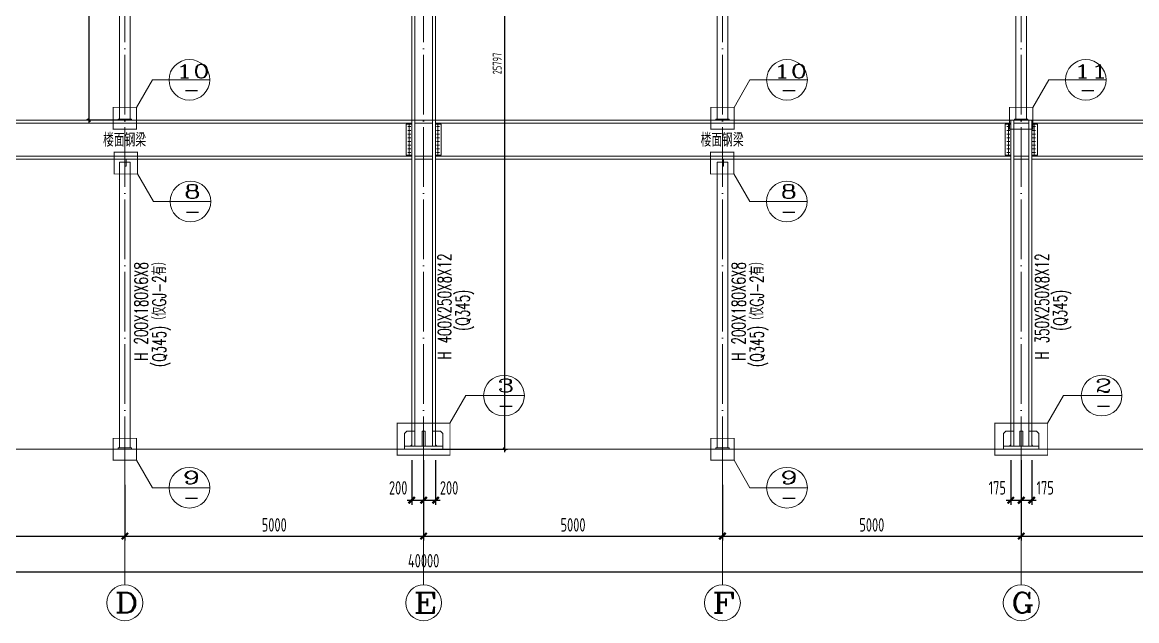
# Model space of a CAD drawing. Header units: millimetres. Extents: x 19781 to 898973, y -947928 to -267362.
# Drawn here: x 467785 to 505082, y -478223 to -458204 of the extents above; entities that cross this region are included whole.
import ezdxf

# ---------------------------------------------------------------- set-up
doc = ezdxf.new("R2010")
doc.units = ezdxf.units.MM
doc.header["$LTSCALE"] = 100
doc.header["$PDSIZE"] = -5
doc.linetypes.add('DOTE', pattern=[2.42, 2, -0.2, 0.02, -0.2])
doc.layers.get('0').update_dxf_attribs({"lineweight": 18})
doc.layers.get('Defpoints').update_dxf_attribs({"lineweight": 18})
for name, color, linetype, lineweight in [('10', 7, 'Continuous', 18), ('11', 3, 'Continuous', 18), ('14', 2, 'Continuous', 18), ('2002', 2, 'Continuous', 18), ('AXIS', 3, 'Continuous', 18), ('AXIS_TEXT', 7, 'Continuous', 18), ('DIM', 3, 'Continuous', 18), ('DIM_IDEN', 3, 'Continuous', 18), ('DOTE', 1, 'DOTE', 18), ('JC', 7, 'Continuous', 18), ('PUB_TEXT', 7, 'Continuous', 18), ('TEXT', 7, 'Continuous', 18)]:
    doc.layers.add(name, color=color, linetype=linetype, lineweight=lineweight)
doc.styles.add('_TCH_AXIS', font='complex.shx', dxfattribs={"bigfont": 'gbcbig.shx'})
doc.styles.add('_TCH_LABEL', font='complex.shx', dxfattribs={"bigfont": 'gbcbig.shx'})
doc.styles.add('COMPLEX', font='complex.shx', dxfattribs={"bigfont": 'gbcbig.shx'})
doc.styles.add('HZ1', font='txt.shx', dxfattribs={"bigfont": 'hztxt.shx'})
doc.styles.add('TSSD_REIN', font='tssdeng.shx', dxfattribs={"width": 0.7, "bigfont": 'hztxt.shx'})
doc.dimstyles.new('TSSD_100_100', dxfattribs={"dimtxt": 300, "dimasz": 100, "dimexe": 100, "dimexo": 250, "dimgap": 100, "dimtad": 1, "dimdec": 0, "dimzin": 0, "dimdsep": 46, "dimtxsty": 'TSSD_REIN', "dimblk": 'ARCHTICK', "dimcen": 0, "dimdle": 100, "dimclrt": 7, "dimadec": 0, "dimazin": 0, "dimtfac": 1, "dimtdec": 0, "dimtix": 1, "dimtmove": 2, "dimatfit": 3, "dimfxl": 1, "dimtolj": 1, "dimtzin": 0, "dimarcsym": 0})

# ---------------------------------------------------------------- blocks, each defined once
blk = doc.blocks.new('_AXISO')
blk.add_circle((0, 0), 0.5)
at = {"layer": 'AXIS_TEXT', "style": 'COMPLEX', "width": 1.04167}
blk.add_attdef('A', (-0.25, -0.28), '', height=0.56, dxfattribs=at)
blk = doc.blocks.new('_ArchTick_0')
at = {"color": 0, "linetype": 'ByBlock'}
blk.add_lwpolyline([(-0.71, -0.71, 0.5, 0.5, 0), (0.71, 0.71, 0.5, 0.5, 0)], format="xyseb", dxfattribs=at)
blk = doc.blocks.new('*X44')
at = {"layer": 'DIM', "color": 0, "lineweight": -2, "ltscale": 100, "transparency": 16777216}
for p, q in [((441217, -474873), (441217, -476742)), ((521217, -474873), (521217, -476742)), ((441067, -476592), (521367, -476592))]:
    blk.add_line(p, q, dxfattribs=at)
at = {"layer": 'DIM', "color": 0, "lineweight": -2, "ltscale": 100, "transparency": 16777216, "xscale": 150, "yscale": 150, "zscale": 150, "rotation": 180}
blk.add_blockref('_ArchTick_0', (441217, -476592), dxfattribs=at)
at = {"layer": 'DIM', "color": 0, "lineweight": -2, "ltscale": 100, "transparency": 16777216, "xscale": 150, "yscale": 150, "zscale": 150}
blk.add_blockref('_ArchTick_0', (521217, -476592), dxfattribs=at)
at = {"layer": 'DIM', "color": 7, "ltscale": 100, "transparency": 16777216, "insert": (481217, -476217), "char_height": 450, "width": 4230, "attachment_point": 5, "style": 'TSSD_REIN'}
blk.add_mtext('40000', dxfattribs=at)
blk = doc.blocks.new('_ARCHTICK')
at = {"color": 0, "linetype": 'ByBlock', "const_width": 0.5}
blk.add_lwpolyline([(-0.5, -0.5), (0.5, 0.5)], dxfattribs=at)
blk = doc.blocks.new('*X48')
at = {"layer": 'DIM', "color": 0, "lineweight": -2, "ltscale": 100, "transparency": 16777216}
for p, q in [((461217, -473673), (461217, -475542)), ((471217, -473673), (471217, -475542)), ((461067, -475392), (471367, -475392))]:
    blk.add_line(p, q, dxfattribs=at)
at = {"layer": 'DIM', "color": 0, "lineweight": -2, "ltscale": 100, "transparency": 16777216, "xscale": 150, "yscale": 150, "zscale": 150, "rotation": 180}
blk.add_blockref('_ArchTick_0', (461217, -475392), dxfattribs=at)
at = {"layer": 'DIM', "color": 0, "lineweight": -2, "ltscale": 100, "transparency": 16777216, "xscale": 150, "yscale": 150, "zscale": 150}
blk.add_blockref('_ArchTick_0', (471217, -475392), dxfattribs=at)
at = {"layer": 'DIM', "color": 7, "ltscale": 100, "transparency": 16777216, "insert": (466217, -475017), "char_height": 450, "width": 3330, "attachment_point": 5, "style": 'TSSD_REIN'}
blk.add_mtext('5000', dxfattribs=at)
blk = doc.blocks.new('*X49')
at = {"layer": 'DIM', "color": 0, "lineweight": -2, "ltscale": 100, "transparency": 16777216}
for p, q in [((471217, -473673), (471217, -475542)), ((481217, -473673), (481217, -475542)), ((471067, -475392), (481367, -475392))]:
    blk.add_line(p, q, dxfattribs=at)
at = {"layer": 'DIM', "color": 0, "lineweight": -2, "ltscale": 100, "transparency": 16777216, "xscale": 150, "yscale": 150, "zscale": 150, "rotation": 180}
blk.add_blockref('_ArchTick_0', (471217, -475392), dxfattribs=at)
at = {"layer": 'DIM', "color": 0, "lineweight": -2, "ltscale": 100, "transparency": 16777216, "xscale": 150, "yscale": 150, "zscale": 150}
blk.add_blockref('_ArchTick_0', (481217, -475392), dxfattribs=at)
at = {"layer": 'DIM', "color": 7, "ltscale": 100, "transparency": 16777216, "insert": (476217, -475017), "char_height": 450, "width": 3330, "attachment_point": 5, "style": 'TSSD_REIN'}
blk.add_mtext('5000', dxfattribs=at)
blk = doc.blocks.new('*X50')
at = {"layer": 'DIM', "color": 0, "lineweight": -2, "ltscale": 100, "transparency": 16777216}
for p, q in [((481217, -473673), (481217, -475542)), ((491217, -473673), (491217, -475542)), ((481067, -475392), (491367, -475392))]:
    blk.add_line(p, q, dxfattribs=at)
at = {"layer": 'DIM', "color": 0, "lineweight": -2, "ltscale": 100, "transparency": 16777216, "xscale": 150, "yscale": 150, "zscale": 150, "rotation": 180}
blk.add_blockref('_ArchTick_0', (481217, -475392), dxfattribs=at)
at = {"layer": 'DIM', "color": 0, "lineweight": -2, "ltscale": 100, "transparency": 16777216, "xscale": 150, "yscale": 150, "zscale": 150}
blk.add_blockref('_ArchTick_0', (491217, -475392), dxfattribs=at)
at = {"layer": 'DIM', "color": 7, "ltscale": 100, "transparency": 16777216, "insert": (486217, -475017), "char_height": 450, "width": 3330, "attachment_point": 5, "style": 'TSSD_REIN'}
blk.add_mtext('5000', dxfattribs=at)
blk = doc.blocks.new('*X51')
at = {"layer": 'DIM', "color": 0, "lineweight": -2, "ltscale": 100, "transparency": 16777216}
for p, q in [((491217, -473673), (491217, -475542)), ((501217, -473673), (501217, -475542)), ((491067, -475392), (501367, -475392))]:
    blk.add_line(p, q, dxfattribs=at)
at = {"layer": 'DIM', "color": 0, "lineweight": -2, "ltscale": 100, "transparency": 16777216, "xscale": 150, "yscale": 150, "zscale": 150, "rotation": 180}
blk.add_blockref('_ArchTick_0', (491217, -475392), dxfattribs=at)
at = {"layer": 'DIM', "color": 0, "lineweight": -2, "ltscale": 100, "transparency": 16777216, "xscale": 150, "yscale": 150, "zscale": 150}
blk.add_blockref('_ArchTick_0', (501217, -475392), dxfattribs=at)
at = {"layer": 'DIM', "color": 7, "ltscale": 100, "transparency": 16777216, "insert": (496217, -475017), "char_height": 450, "width": 3330, "attachment_point": 5, "style": 'TSSD_REIN'}
blk.add_mtext('5000', dxfattribs=at)
blk = doc.blocks.new('*X52')
at = {"layer": 'DIM', "color": 0, "lineweight": -2, "ltscale": 100, "transparency": 16777216}
for p, q in [((501217, -473673), (501217, -475542)), ((511217, -473673), (511217, -475542)), ((501067, -475392), (511367, -475392))]:
    blk.add_line(p, q, dxfattribs=at)
at = {"layer": 'DIM', "color": 0, "lineweight": -2, "ltscale": 100, "transparency": 16777216, "xscale": 150, "yscale": 150, "zscale": 150, "rotation": 180}
blk.add_blockref('_ArchTick_0', (501217, -475392), dxfattribs=at)
at = {"layer": 'DIM', "color": 0, "lineweight": -2, "ltscale": 100, "transparency": 16777216, "xscale": 150, "yscale": 150, "zscale": 150}
blk.add_blockref('_ArchTick_0', (511217, -475392), dxfattribs=at)
at = {"layer": 'DIM', "color": 7, "ltscale": 100, "transparency": 16777216, "insert": (506217, -475017), "char_height": 450, "width": 3330, "attachment_point": 5, "style": 'TSSD_REIN'}
blk.add_mtext('5000', dxfattribs=at)
blk = doc.blocks.new('*X57')
at = {"layer": 'DIM', "color": 0, "lineweight": -2, "ltscale": 100, "transparency": 16777216}
for p, q in [((501217, -472855), (501217, -474342)), ((501567, -472855), (501567, -474342)), ((501067, -474192), (501717, -474192))]:
    blk.add_line(p, q, dxfattribs=at)
at = {"layer": 'DIM', "color": 0, "lineweight": -2, "ltscale": 100, "transparency": 16777216, "xscale": 150, "yscale": 150, "zscale": 150, "rotation": 180}
blk.add_blockref('_ArchTick_0', (501217, -474192), dxfattribs=at)
at = {"layer": 'DIM', "color": 0, "lineweight": -2, "ltscale": 100, "transparency": 16777216, "xscale": 150, "yscale": 150, "zscale": 150}
blk.add_blockref('_ArchTick_0', (501567, -474192), dxfattribs=at)
at = {"layer": 'DIM', "color": 7, "ltscale": 100, "transparency": 16777216, "insert": (502019, -473779), "char_height": 450, "width": 2295, "attachment_point": 5, "style": 'TSSD_REIN'}
blk.add_mtext('175', dxfattribs=at)
blk = doc.blocks.new('*X58')
at = {"layer": 'DIM', "color": 0, "lineweight": -2, "ltscale": 100, "transparency": 16777216}
for p, q in [((500867, -472855), (500867, -474342)), ((501217, -472855), (501217, -474342)), ((500717, -474192), (501367, -474192))]:
    blk.add_line(p, q, dxfattribs=at)
at = {"layer": 'DIM', "color": 0, "lineweight": -2, "ltscale": 100, "transparency": 16777216, "xscale": 150, "yscale": 150, "zscale": 150, "rotation": 180}
blk.add_blockref('_ArchTick_0', (500867, -474192), dxfattribs=at)
at = {"layer": 'DIM', "color": 0, "lineweight": -2, "ltscale": 100, "transparency": 16777216, "xscale": 150, "yscale": 150, "zscale": 150}
blk.add_blockref('_ArchTick_0', (501217, -474192), dxfattribs=at)
at = {"layer": 'DIM', "color": 7, "ltscale": 100, "transparency": 16777216, "insert": (500416, -473779), "char_height": 450, "width": 2295, "attachment_point": 5, "style": 'TSSD_REIN'}
blk.add_mtext('175', dxfattribs=at)
blk = doc.blocks.new('*X59')
at = {"layer": 'DIM', "color": 0, "lineweight": -2, "ltscale": 100, "transparency": 16777216}
for p, q in [((481217, -472855), (481217, -474342)), ((481617, -472855), (481617, -474342)), ((481067, -474192), (481767, -474192))]:
    blk.add_line(p, q, dxfattribs=at)
at = {"layer": 'DIM', "color": 0, "lineweight": -2, "ltscale": 100, "transparency": 16777216, "xscale": 150, "yscale": 150, "zscale": 150, "rotation": 180}
blk.add_blockref('_ArchTick_0', (481217, -474192), dxfattribs=at)
at = {"layer": 'DIM', "color": 0, "lineweight": -2, "ltscale": 100, "transparency": 16777216, "xscale": 150, "yscale": 150, "zscale": 150}
blk.add_blockref('_ArchTick_0', (481617, -474192), dxfattribs=at)
at = {"layer": 'DIM', "color": 7, "ltscale": 100, "transparency": 16777216, "insert": (482069, -473779), "char_height": 450, "width": 2430, "attachment_point": 5, "style": 'TSSD_REIN'}
blk.add_mtext('200', dxfattribs=at)
blk = doc.blocks.new('*X60')
at = {"layer": 'DIM', "color": 0, "lineweight": -2, "ltscale": 100, "transparency": 16777216}
for p, q in [((480817, -472855), (480817, -474342)), ((481217, -472855), (481217, -474342)), ((480667, -474192), (481367, -474192))]:
    blk.add_line(p, q, dxfattribs=at)
at = {"layer": 'DIM', "color": 0, "lineweight": -2, "ltscale": 100, "transparency": 16777216, "xscale": 150, "yscale": 150, "zscale": 150, "rotation": 180}
blk.add_blockref('_ArchTick_0', (480817, -474192), dxfattribs=at)
at = {"layer": 'DIM', "color": 0, "lineweight": -2, "ltscale": 100, "transparency": 16777216, "xscale": 150, "yscale": 150, "zscale": 150}
blk.add_blockref('_ArchTick_0', (481217, -474192), dxfattribs=at)
at = {"layer": 'DIM', "color": 7, "ltscale": 100, "transparency": 16777216, "insert": (480366, -473779), "char_height": 450, "width": 2430, "attachment_point": 5, "style": 'TSSD_REIN'}
blk.add_mtext('200', dxfattribs=at)
blk = doc.blocks.new('*D1956')
at = {"layer": 'Defpoints', "color": 0, "ltscale": 100, "transparency": 16777216}
for p in [(480917, -446682), (481217, -472480), (483928, -472480)]:
    blk.add_point(p, dxfattribs=at)
at = {"layer": 'DIM', "color": 0, "linetype": 'Continuous', "lineweight": -2, "ltscale": 100, "transparency": 16777216}
for p, q in [((481167, -446682), (484028, -446682)), ((483928, -446582), (483928, -472580)), ((481467, -472480), (484028, -472480))]:
    blk.add_line(p, q, dxfattribs=at)
at = {"layer": 'DIM', "color": 0, "lineweight": -2, "ltscale": 100, "transparency": 16777216, "xscale": 100, "yscale": 100, "zscale": 100}
for p, rotation in [((483928, -446682), 90), ((483928, -472480), 270)]:
    blk.add_blockref('_ARCHTICK', p, dxfattribs=dict(at, rotation=rotation))
at = {"layer": 'DIM', "color": 7, "ltscale": 100, "transparency": 16777216, "insert": (483678, -459581), "char_height": 300, "attachment_point": 5, "rotation": 90, "style": 'TSSD_REIN'}
blk.add_mtext('\\A1;25797', dxfattribs=at)
blk = doc.blocks.new('*D1960')
at = {"layer": 'Defpoints', "color": 0, "ltscale": 100, "transparency": 16777216}
for p in [(470020, -446793), (471074, -446793), (471217, -461480)]:
    blk.add_point(p, dxfattribs=at)
at = {"layer": 'JC', "color": 0, "linetype": 'Continuous', "lineweight": -2, "ltscale": 100, "transparency": 16777216}
for p, q in [((470824, -446793), (469920, -446793)), ((470020, -461580), (470020, -446693)), ((470967, -461480), (469920, -461480))]:
    blk.add_line(p, q, dxfattribs=at)
at = {"layer": 'JC', "color": 0, "lineweight": -2, "ltscale": 100, "transparency": 16777216, "xscale": 100, "yscale": 100, "zscale": 100}
for p, rotation in [((470020, -446793), 90), ((470020, -461480), 270)]:
    blk.add_blockref('_ARCHTICK', p, dxfattribs=dict(at, rotation=rotation))
at = {"layer": 'JC', "color": 7, "ltscale": 100, "transparency": 16777216, "insert": (469770, -454136), "char_height": 300, "attachment_point": 5, "rotation": 90, "style": 'TSSD_REIN'}
blk.add_mtext('\\A1;14686', dxfattribs=at)

msp = doc.modelspace()

# ---------------------------------------------------------------- hatches: boundary and pattern name
at = {"layer": '10'}
for points in [[(480737.21, -461660.18), (480710.96, -461694.31), (480737.21, -461728.43), (480763.46, -461694.31)], [(481697.21, -461660.18), (481670.96, -461694.31), (481697.21, -461728.43), (481723.46, -461694.31)], [(500787.21, -461660.18), (500760.96, -461694.31), (500787.21, -461728.43), (500813.46, -461694.31)], [(501647.21, -461660.18), (501620.96, -461694.31), (501647.21, -461728.43), (501673.46, -461694.31)], [(480737.21, -461784.53), (480710.96, -461818.66), (480737.21, -461852.78), (480763.46, -461818.66)], [(480737.21, -461908.88), (480710.96, -461943.01), (480737.21, -461977.13), (480763.46, -461943.01)], [(480737.21, -462033.23), (480710.96, -462067.35), (480737.21, -462101.48), (480763.46, -462067.35)], [(481697.21, -461784.53), (481670.96, -461818.66), (481697.21, -461852.78), (481723.46, -461818.66)], [(481697.21, -461908.88), (481670.96, -461943.01), (481697.21, -461977.13), (481723.46, -461943.01)], [(481697.21, -462033.23), (481670.96, -462067.35), (481697.21, -462101.48), (481723.46, -462067.35)], [(500787.21, -461784.53), (500760.96, -461818.66), (500787.21, -461852.78), (500813.46, -461818.66)], [(500787.21, -461908.88), (500760.96, -461943.01), (500787.21, -461977.13), (500813.46, -461943.01)], [(500787.21, -462033.23), (500760.96, -462067.35), (500787.21, -462101.48), (500813.46, -462067.35)], [(501647.21, -461784.53), (501620.96, -461818.66), (501647.21, -461852.78), (501673.46, -461818.66)], [(501647.21, -461908.88), (501620.96, -461943.01), (501647.21, -461977.13), (501673.46, -461943.01)], [(501647.21, -462033.23), (501620.96, -462067.35), (501647.21, -462101.48), (501673.46, -462067.35)], [(480737.21, -462157.58), (480710.96, -462191.7), (480737.21, -462225.83), (480763.46, -462191.7)], [(480737.21, -462281.92), (480710.96, -462316.05), (480737.21, -462350.17), (480763.46, -462316.05)], [(480737.21, -462406.27), (480710.96, -462440.4), (480737.21, -462474.52), (480763.46, -462440.4)], [(481697.21, -462157.58), (481670.96, -462191.7), (481697.21, -462225.83), (481723.46, -462191.7)], [(481697.21, -462281.92), (481670.96, -462316.05), (481697.21, -462350.17), (481723.46, -462316.05)], [(481697.21, -462406.27), (481670.96, -462440.4), (481697.21, -462474.52), (481723.46, -462440.4)], [(500787.21, -462157.58), (500760.96, -462191.7), (500787.21, -462225.83), (500813.46, -462191.7)], [(500787.21, -462281.92), (500760.96, -462316.05), (500787.21, -462350.17), (500813.46, -462316.05)], [(500787.21, -462406.27), (500760.96, -462440.4), (500787.21, -462474.52), (500813.46, -462440.4)], [(501647.21, -462157.58), (501620.96, -462191.7), (501647.21, -462225.83), (501673.46, -462191.7)], [(501647.21, -462281.92), (501620.96, -462316.05), (501647.21, -462350.17), (501673.46, -462316.05)], [(501647.21, -462406.27), (501620.96, -462440.4), (501647.21, -462474.52), (501673.46, -462440.4)], [(480737.21, -462530.62), (480710.96, -462564.74), (480737.21, -462598.87), (480763.46, -462564.74)], [(481697.21, -462530.62), (481670.96, -462564.74), (481697.21, -462598.87), (481723.46, -462564.74)], [(500787.21, -462530.62), (500760.96, -462564.74), (500787.21, -462598.87), (500813.46, -462564.74)], [(501647.21, -462530.62), (501620.96, -462564.74), (501647.21, -462598.87), (501673.46, -462564.74)]]:
    msp.add_hatch(color=256, dxfattribs=at).paths.add_polyline_path(points, flags=0)

# ---------------------------------------------------------------- linework, layer by layer
at = {"layer": '10', "color": 253, "linetype": 'ByBlock'}
for p, q in [((480789.71, -461694.31), (480684.71, -461694.31)), ((480737.21, -461615.56), (480737.21, -461773.06)), ((480737.21, -461739.91), (480737.21, -461897.41)), ((481749.71, -461694.31), (481644.71, -461694.31)), ((481697.21, -461615.56), (481697.21, -461773.06)), ((481697.21, -461739.91), (481697.21, -461897.41)), ((500839.71, -461694.31), (500734.71, -461694.31)), ((500787.21, -461615.56), (500787.21, -461773.06)), ((500787.21, -461739.91), (500787.21, -461897.41)), ((501699.71, -461694.31), (501594.7, -461694.31)), ((501647.21, -461615.56), (501647.21, -461773.06)), ((501647.21, -461739.91), (501647.21, -461897.41)), ((480789.71, -461818.66), (480684.71, -461818.66)), ((480789.71, -461943.01), (480684.71, -461943.01)), ((480789.71, -462067.35), (480684.71, -462067.35)), ((480737.21, -461864.26), (480737.21, -462021.76)), ((480737.21, -461988.6), (480737.21, -462146.1)), ((480737.21, -462112.95), (480737.21, -462270.45)), ((481749.71, -461818.66), (481644.71, -461818.66)), ((481749.71, -461943.01), (481644.71, -461943.01)), ((481749.71, -462067.35), (481644.71, -462067.35)), ((481697.21, -461864.26), (481697.21, -462021.76)), ((481697.21, -461988.6), (481697.21, -462146.1)), ((481697.21, -462112.95), (481697.21, -462270.45)), ((500839.71, -461818.66), (500734.71, -461818.66)), ((500839.71, -461943.01), (500734.71, -461943.01)), ((500839.71, -462067.35), (500734.71, -462067.35)), ((500787.21, -461864.26), (500787.21, -462021.76)), ((500787.21, -461988.6), (500787.21, -462146.1)), ((500787.21, -462112.95), (500787.21, -462270.45)), ((501699.71, -461818.66), (501594.7, -461818.66)), ((501699.71, -461943.01), (501594.7, -461943.01)), ((501699.71, -462067.35), (501594.7, -462067.35)), ((501647.21, -461864.26), (501647.21, -462021.76)), ((501647.21, -461988.6), (501647.21, -462146.1)), ((501647.21, -462112.95), (501647.21, -462270.45)), ((480789.71, -462191.7), (480684.71, -462191.7)), ((480789.71, -462316.05), (480684.71, -462316.05)), ((480789.71, -462440.4), (480684.71, -462440.4)), ((480737.21, -462237.3), (480737.21, -462394.8)), ((480737.21, -462361.65), (480737.21, -462519.15)), ((480737.21, -462486), (480737.21, -462643.49)), ((481749.71, -462191.7), (481644.71, -462191.7)), ((481749.71, -462316.05), (481644.71, -462316.05)), ((481749.71, -462440.4), (481644.71, -462440.4)), ((481697.21, -462237.3), (481697.21, -462394.8)), ((481697.21, -462361.65), (481697.21, -462519.15)), ((481697.21, -462486), (481697.21, -462643.49)), ((500839.71, -462191.7), (500734.71, -462191.7)), ((500839.71, -462316.05), (500734.71, -462316.05)), ((500839.71, -462440.4), (500734.71, -462440.4)), ((500787.21, -462237.3), (500787.21, -462394.8)), ((500787.21, -462361.65), (500787.21, -462519.15)), ((500787.21, -462486), (500787.21, -462643.49)), ((501699.71, -462191.7), (501594.7, -462191.7)), ((501699.71, -462316.05), (501594.7, -462316.05)), ((501699.71, -462440.4), (501594.7, -462440.4)), ((501647.21, -462237.3), (501647.21, -462394.8)), ((501647.21, -462361.65), (501647.21, -462519.15)), ((501647.21, -462486), (501647.21, -462643.49)), ((480789.71, -462564.74), (480684.71, -462564.74)), ((481749.71, -462564.74), (481644.71, -462564.74)), ((500839.71, -462564.74), (500734.71, -462564.74)), ((501699.71, -462564.74), (501594.7, -462564.74))]:
    msp.add_line(p, q, dxfattribs=at)
at = {"layer": '11'}
for p, q in [((480817.21, -461479.53), (480817.21, -446782.3)), ((480917.21, -461479.53), (480917.21, -446782.3)), ((481517.21, -461479.53), (481517.21, -446782.3)), ((481617.21, -461479.53), (481617.21, -446782.3)), ((461567.21, -461479.53), (480817.21, -461479.53)), ((461567.21, -461579.53), (480817.21, -461579.53)), ((480817.21, -472379.53), (480817.21, -461479.53)), ((480817.21, -461479.53), (480917.21, -461479.53)), ((480817.21, -461479.53), (480817.21, -461579.53)), ((480917.21, -472379.53), (480917.21, -461479.53)), ((481517.21, -472379.53), (481517.21, -461479.53)), ((481517.21, -461479.53), (481617.21, -461479.53)), ((481617.21, -472379.53), (481617.21, -461479.53)), ((481617.21, -461479.53), (500867.21, -461479.53)), ((481617.21, -461579.53), (500867.21, -461579.53)), ((500867.21, -472379.53), (500867.21, -461479.53)), ((500867.21, -461479.53), (500967.21, -461479.53)), ((500867.21, -461479.53), (500867.21, -461579.53)), ((500967.21, -472379.53), (500967.21, -461479.53)), ((501467.21, -472379.53), (501467.21, -461479.53)), ((501467.21, -461479.53), (501567.21, -461479.53)), ((501567.21, -472379.53), (501567.21, -461479.53)), ((501567.21, -461479.53), (520317.21, -461479.53)), ((501567.21, -461579.53), (520317.21, -461579.53)), ((461567.21, -462679.53), (480817.21, -462679.53)), ((461567.21, -462779.53), (480817.21, -462779.53)), ((480817.21, -462679.53), (480817.21, -462779.53)), ((481617.21, -462679.53), (500867.21, -462679.53)), ((481617.21, -462779.53), (500867.21, -462779.53)), ((500867.21, -462679.53), (500867.21, -462779.53)), ((501567.21, -462679.53), (520317.21, -462679.53)), ((501567.21, -462779.53), (520317.21, -462779.53))]:
    msp.add_line(p, q, dxfattribs=at)
for points in [[(471037.21, -447071.53), (471397.21, -447071.53), (471397.21, -461439.53), (471037.21, -461439.53)], [(491397.21, -447071.53), (491037.21, -447071.53), (491037.21, -461439.53), (491397.21, -461439.53)], [(501397.21, -447689.53), (501037.21, -447689.53), (501037.21, -461439.53), (501397.21, -461439.53)], [(470997.21, -461439.53), (471437.21, -461439.53), (471437.21, -461479.53), (470997.21, -461479.53)], [(490997.21, -461439.53), (491437.21, -461439.53), (491437.21, -461479.53), (490997.21, -461479.53)], [(491437.21, -461439.53), (490997.21, -461439.53), (490997.21, -461479.53), (491437.21, -461479.53)], [(501437.21, -461439.53), (500997.21, -461439.53), (500997.21, -461479.53), (501437.21, -461479.53)], [(471257.21, -462779.53), (471257.21, -463013.53), (471217.21, -463013.53), (471217.21, -462779.53)], [(491257.21, -462779.53), (491257.21, -463013.53), (491217.21, -463013.53), (491217.21, -462779.53)], [(471037.21, -462879.53), (471397.21, -462879.53), (471397.21, -472439.53), (471037.21, -472439.53)], [(491037.21, -462879.53), (491397.21, -462879.53), (491397.21, -472439.53), (491037.21, -472439.53)], [(470997.21, -472439.53), (471437.21, -472439.53), (471437.21, -472479.53), (470997.21, -472479.53)], [(490997.21, -472439.53), (491437.21, -472439.53), (491437.21, -472479.53), (490997.21, -472479.53)]]:
    msp.add_lwpolyline(points, close=True, dxfattribs=at)
at = {"layer": '14'}
for p, q in [((480817.21, -461609.53), (480627.21, -461609.53)), ((480627.21, -461609.53), (480627.21, -462649.53)), ((480817.21, -462649.53), (480817.21, -461609.53)), ((480917.21, -461479.53), (481517.21, -461479.53)), ((480917.21, -461579.53), (480917.21, -461479.53)), ((481517.21, -461579.53), (480917.21, -461579.53)), ((481517.21, -461479.53), (481517.21, -461579.53)), ((481617.21, -462649.53), (481617.21, -461609.53)), ((481617.21, -461609.53), (481807.21, -461609.53)), ((481807.21, -461609.53), (481807.21, -462649.53)), ((500867.21, -461609.53), (500677.21, -461609.53)), ((500677.21, -461609.53), (500677.21, -462649.53)), ((500867.21, -462649.53), (500867.21, -461609.53)), ((500967.21, -461479.53), (501467.21, -461479.53)), ((500967.21, -461579.53), (500967.21, -461479.53)), ((501467.21, -461579.53), (500967.21, -461579.53)), ((501467.21, -461479.53), (501467.21, -461579.53)), ((501567.21, -462649.53), (501567.21, -461609.53)), ((501567.21, -461609.53), (501757.21, -461609.53)), ((501757.21, -461609.53), (501757.21, -462649.53)), ((480627.21, -462649.53), (480817.21, -462649.53)), ((480917.21, -462679.53), (481517.21, -462679.53)), ((480917.21, -462779.53), (480917.21, -462679.53)), ((481517.21, -462779.53), (480917.21, -462779.53)), ((481517.21, -462679.53), (481517.21, -462779.53)), ((481807.21, -462649.53), (481617.21, -462649.53)), ((500677.21, -462649.53), (500867.21, -462649.53)), ((500967.21, -462679.53), (501467.21, -462679.53)), ((500967.21, -462779.53), (500967.21, -462679.53)), ((501467.21, -462779.53), (500967.21, -462779.53)), ((501467.21, -462679.53), (501467.21, -462779.53)), ((501757.21, -462649.53), (501567.21, -462649.53)), ((480577.21, -471959.53), (480657.21, -471879.53)), ((480577.21, -472379.53), (480577.21, -471959.53)), ((480657.21, -471879.53), (480817.21, -471879.53)), ((480817.21, -471879.53), (480817.21, -472339.53)), ((480817.21, -472379.53), (480817.21, -471879.53)), ((480817.21, -471879.53), (480917.21, -471879.53)), ((480917.21, -471879.53), (480917.21, -472379.53)), ((481167.21, -472379.53), (481167.21, -471879.53)), ((481167.21, -471879.53), (481267.21, -471879.53)), ((481267.21, -471879.53), (481267.21, -472379.53)), ((481517.21, -472379.53), (481517.21, -471879.53)), ((481517.21, -471879.53), (481617.21, -471879.53)), ((481617.21, -471879.53), (481617.21, -472339.53)), ((481777.21, -471879.53), (481617.21, -471879.53)), ((481617.21, -471879.53), (481617.21, -472379.53)), ((481857.21, -471959.53), (481777.21, -471879.53)), ((481857.21, -472379.53), (481857.21, -471959.53)), ((500627.21, -471959.53), (500707.2, -471879.53)), ((500627.21, -472379.53), (500627.21, -471959.53)), ((500707.2, -471879.53), (500867.21, -471879.53)), ((500867.21, -471879.53), (500867.21, -472339.53)), ((500867.21, -472379.53), (500867.21, -471879.53)), ((500867.21, -471879.53), (500967.21, -471879.53)), ((500967.21, -471879.53), (500967.21, -472379.53)), ((501167.21, -472379.53), (501167.21, -471879.53)), ((501167.21, -471879.53), (501267.21, -471879.53)), ((501267.21, -471879.53), (501267.21, -472379.53)), ((501467.21, -472379.53), (501467.21, -471879.53)), ((501467.21, -471879.53), (501567.21, -471879.53)), ((501567.21, -471879.53), (501567.21, -472339.53)), ((501727.21, -471879.53), (501567.21, -471879.53)), ((501567.21, -471879.53), (501567.21, -472379.53)), ((501807.21, -471959.53), (501727.21, -471879.53)), ((501807.21, -472379.53), (501807.21, -471959.53)), ((480577.21, -472479.53), (480577.21, -472379.53)), ((480577.21, -472379.53), (481857.21, -472379.53)), ((480777.21, -472379.53), (480577.21, -472379.53)), ((481857.21, -472479.53), (480577.21, -472479.53)), ((480817.21, -472339.53), (480777.21, -472379.53)), ((480917.21, -472379.53), (480817.21, -472379.53)), ((481267.21, -472379.53), (481167.21, -472379.53)), ((481617.21, -472379.53), (481517.21, -472379.53)), ((481617.21, -472339.53), (481657.21, -472379.53)), ((481657.21, -472379.53), (481857.21, -472379.53)), ((481857.21, -472379.53), (481857.21, -472479.53)), ((500627.21, -472479.53), (500627.21, -472379.53)), ((500627.21, -472379.53), (501807.21, -472379.53)), ((500827.21, -472379.53), (500627.21, -472379.53)), ((501807.21, -472479.53), (500627.21, -472479.53)), ((500867.21, -472339.53), (500827.21, -472379.53)), ((500967.21, -472379.53), (500867.21, -472379.53)), ((501267.21, -472379.53), (501167.21, -472379.53)), ((501567.21, -472379.53), (501467.21, -472379.53)), ((501567.21, -472339.53), (501607.21, -472379.53)), ((501607.21, -472379.53), (501807.21, -472379.53)), ((501807.21, -472379.53), (501807.21, -472479.53))]:
    msp.add_line(p, q, dxfattribs=at)
at = {"layer": '2002', "ltscale": 100}
msp.add_line((440467.21, -472479.53), (522786.21, -472479.53), dxfattribs=at)
at = {"layer": 'AXIS'}
for p, q in [((471217.21, -473387.53), (471217.21, -477022.53)), ((481217.21, -473387.53), (481217.21, -477022.53)), ((491217.21, -473387.53), (491217.21, -477022.53)), ((501217.21, -473387.53), (501217.21, -477022.53))]:
    msp.add_line(p, q, dxfattribs=at)
at = {"layer": 'DIM_IDEN'}
for p, q in [((472138.93, -460130.75), (471607.69, -461049.84)), ((474058.78, -460130.75), (472138.93, -460130.75)), ((492138.93, -460130.75), (491607.69, -461049.84)), ((494058.78, -460130.75), (492138.93, -460130.75)), ((502138.93, -460130.75), (501607.69, -461049.84)), ((504058.78, -460130.75), (502138.93, -460130.75)), ((472172.93, -464197.61), (471641.69, -463278.53)), ((492131.93, -464197.61), (491600.69, -463278.53)), ((474092.78, -464197.61), (472172.93, -464197.61)), ((494051.78, -464197.61), (492131.93, -464197.61)), ((482629.93, -470692.75), (482098.69, -471611.84)), ((484587.78, -470692.75), (482629.93, -470692.75)), ((502631.93, -470692.75), (502100.69, -471611.84)), ((504589.78, -470692.75), (502631.93, -470692.75)), ((472138.93, -473773.61), (471607.69, -472854.53)), ((492138.93, -473773.61), (491607.69, -472854.53)), ((474058.78, -473773.61), (472138.93, -473773.61)), ((494058.78, -473773.61), (492138.93, -473773.61))]:
    msp.add_line(p, q, dxfattribs=at)
for centre in [(473377.87, -460130.75), (493377.87, -460130.75), (503377.87, -460130.75), (473411.87, -464197.61), (493370.87, -464197.61), (483906.87, -470692.75), (503908.87, -470692.75), (473377.87, -473773.61), (493377.87, -473773.61)]:
    msp.add_circle(centre, 680.91, dxfattribs=at)
at = {"layer": 'DOTE', "linetype": 'DOTE', "ltscale": 10}
for p, q in [((481217.21, -473387.53), (481217.21, -445279.53)), ((491217.21, -473387.53), (491217.21, -445279.53)), ((471217.21, -473387.53), (471217.21, -446879.53)), ((501217.21, -473387.53), (501217.21, -446879.53))]:
    msp.add_line(p, q, dxfattribs=at)
at = {"layer": 'PUB_TEXT'}
for points in [[(471607.69, -461782.53, 30, 30, 0), (470828.21, -461782.53, 30, 30, 0), (470828.21, -461049.84, 30, 30, 0), (471607.69, -461049.84, 30, 30, 0)], [(491607.69, -461782.52, 30, 30, 0), (490828.21, -461782.52, 30, 30, 0), (490828.21, -461049.84, 30, 30, 0), (491607.69, -461049.84, 30, 30, 0)], [(501607.69, -461782.52, 30, 30, 0), (500828.21, -461782.52, 30, 30, 0), (500828.21, -461049.84, 30, 30, 0), (501607.69, -461049.84, 30, 30, 0)], [(471641.69, -463278.53, 30, 30, 0), (470862.21, -463278.53, 30, 30, 0), (470862.21, -462545.84, 30, 30, 0), (471641.69, -462545.84, 30, 30, 0)], [(491600.69, -463278.53, 30, 30, 0), (490821.21, -463278.53, 30, 30, 0), (490821.21, -462545.84, 30, 30, 0), (491600.69, -462545.84, 30, 30, 0)], [(482098.69, -472686.53, 30, 30, 0), (480333.21, -472686.53, 30, 30, 0), (480333.21, -471611.84, 30, 30, 0), (482098.69, -471611.84, 30, 30, 0)], [(502100.69, -472686.53, 30, 30, 0), (500335.21, -472686.53, 30, 30, 0), (500335.21, -471611.84, 30, 30, 0), (502100.69, -471611.84, 30, 30, 0)], [(471607.69, -472854.53, 30, 30, 0), (470828.21, -472854.53, 30, 30, 0), (470828.21, -472121.84, 30, 30, 0), (471607.69, -472121.84, 30, 30, 0)], [(491607.69, -472854.53, 30, 30, 0), (490828.21, -472854.53, 30, 30, 0), (490828.21, -472121.84, 30, 30, 0), (491607.69, -472121.84, 30, 30, 0)]]:
    msp.add_lwpolyline(points, format="xyseb", close=True, dxfattribs=at)

# ---------------------------------------------------------------- block references
at = {"layer": 'AXIS'}
ref = msp.add_blockref('_AXISO', (471217.21, -477622.53), dxfattribs=dict(at, xscale=1200, yscale=1200, zscale=1200))
ref.add_attrib('A', 'D', (470877.8, -477961.94), dxfattribs={"layer": 'AXIS_TEXT', "height": 678.82, "style": '_TCH_AXIS', "width": 1.23529})
ref = msp.add_blockref('_AXISO', (481217.21, -477622.53), dxfattribs=dict(at, xscale=1200, yscale=1200, zscale=1200))
ref.add_attrib('A', 'E', (480877.8, -477961.94), dxfattribs={"layer": 'AXIS_TEXT', "height": 678.82, "style": '_TCH_AXIS', "width": 1.3125})
ref = msp.add_blockref('_AXISO', (491217.21, -477622.53), dxfattribs=dict(at, xscale=1200, yscale=1200, zscale=1200))
ref.add_attrib('A', 'F', (490877.8, -477961.94), dxfattribs={"layer": 'AXIS_TEXT', "height": 678.82, "style": '_TCH_AXIS', "width": 1.3125})
ref = msp.add_blockref('_AXISO', (501217.21, -477622.53), dxfattribs=dict(at, xscale=1200, yscale=1200, zscale=1200))
ref.add_attrib('A', 'G', (500877.8, -477961.94), dxfattribs={"layer": 'AXIS_TEXT', "height": 678.82, "style": '_TCH_AXIS', "width": 1.16667})

# ---------------------------------------------------------------- texts
at = {"style": 'HZ1', "width": 0.65}
for s, p in [('(Q345)（仅GJ-2有）', (472592.76, -469732.95)), ('(Q345)（仅GJ-2有）', (492592.76, -469732.95)), ('(Q345)', (482748.76, -468523.95)), ('(Q345)', (502743.76, -468523.95))]:
    msp.add_text(s, height=450, rotation=90, dxfattribs=at).set_placement(p)
at = {"char_height": 450, "attachment_point": 7, "rotation": 90, "style": 'HZ1'}
for s, insert, width in [('{\\W0.65;H 400X250X8X12}', (482141.71, -469482.03), 4230.8036), ('{\\W0.65;H 350X250X8X12}', (502136.71, -469482.03), 4168.125), ('{\\W0.65;H 200X180X6X8}', (471985.71, -469520.03), 3948.75), ('{\\W0.65;H 200X180X6X8}', (491985.71, -469520.02), 3948.75)]:
    msp.add_mtext(s, dxfattribs=dict(at, insert=insert, width=width))
at = {"layer": 'PUB_TEXT', "style": '_TCH_LABEL'}
for s, width, p in [('10', 1.5, (472917.41, -460059.44)), ('10', 1.5, (492917.41, -460059.43)), ('11', 1.5, (502972.41, -460059.43)), ('-', 1.16667, (473154.41, -460675.49)), ('-', 1.16667, (493154.41, -460675.49)), ('-', 1.16667, (503154.41, -460675.49)), ('8', 1.5, (473188.41, -464083.3)), ('8', 1.5, (493147.41, -464083.3)), ('-', 1.16667, (473188.41, -464742.35)), ('-', 1.16667, (493147.41, -464742.35)), ('3', 1.5, (483683.41, -470578.44)), ('2', 1.5, (503685.41, -470578.44)), ('-', 1.16667, (483683.41, -471237.49)), ('-', 1.16667, (503685.41, -471237.49)), ('9', 1.5, (473154.41, -473659.3)), ('9', 1.5, (493154.41, -473659.3)), ('-', 1.16667, (473154.41, -474318.35)), ('-', 1.16667, (493154.41, -474318.35))]:
    msp.add_text(s, height=446.93, dxfattribs=dict(at, width=width)).set_placement(p)
at = {"layer": 'TEXT', "lineweight": 5, "style": 'TSSD_REIN', "width": 0.8}
for p in [(470488.63, -462364.79), (490488.63, -462364.79)]:
    msp.add_text('楼面钢梁', height=450, dxfattribs=at).set_placement(p)

# ---------------------------------------------------------------- dimensions: what is measured, and where the dimension line sits
at = {"layer": 'DIM', "ltscale": 100}
dim = msp.add_linear_dim(base=(483927.56, -472479.53), p1=(480917.21, -446682.3), p2=(481217.21, -472479.53), angle=90, dimstyle='TSSD_100_100', override={"dimsah": 1}, dxfattribs=at)
dim.commit()
dim.dimension.update_dxf_attribs({"geometry": '*D1956', "text_midpoint": (483677.56, -459580.91)})
for base, p1, p2, text, picture, middle in [((481217.21, -474191.83), (480817.21, -472479.53), (481217.21, -472479.53), '200', '*X60', (480365.57, -473779.33)), ((481617.21, -474191.83), (481217.21, -472479.53), (481617.21, -472479.53), '200', '*X59', (482068.84, -473779.33)), ((501217.21, -474191.83), (500867.21, -472479.53), (501217.21, -472479.53), '175', '*X58', (500415.57, -473779.33)), ((501567.21, -474191.83), (501217.21, -472479.53), (501567.21, -472479.53), '175', '*X57', (502018.84, -473779.33))]:
    dim = msp.add_linear_dim(base=base, p1=p1, p2=p2, text=text, dimstyle='TSSD_100_100', override={"dimscale": 1.5, "dimsah": 1}, dxfattribs=at)
    dim.commit()
    dim.dimension.update_dxf_attribs({"geometry": picture, "text_midpoint": middle, "dimtype": 160})
for base, p1, p2, text, picture, middle in [((471217.21, -475391.83), (461217.21, -473297.53), (471217.21, -473297.53), '5000', '*X48', (466217.21, -475016.83)), ((481217.21, -475391.83), (471217.21, -473297.53), (481217.21, -473297.53), '5000', '*X49', (476217.21, -475016.83)), ((491217.21, -475391.83), (481217.21, -473297.53), (491217.21, -473297.53), '5000', '*X50', (486217.21, -475016.83)), ((501217.21, -475391.83), (491217.21, -473297.53), (501217.21, -473297.53), '5000', '*X51', (496217.21, -475016.83)), ((521217.21, -476591.83), (441217.21, -474497.53), (521217.21, -474497.53), '40000', '*X44', (481217.21, -476216.83))]:
    dim = msp.add_linear_dim(base=base, p1=p1, p2=p2, text=text, dimstyle='TSSD_100_100', override={"dimscale": 1.5, "dimsah": 1}, dxfattribs=at)
    dim.commit()
    dim.dimension.update_dxf_attribs({"geometry": picture, "text_midpoint": middle})
dim = msp.add_linear_dim(base=(511217.21, -475391.83), p1=(501217.21, -473297.53), p2=(511217.21, -473297.53), angle=0, text='5000', dimstyle='TSSD_100_100', override={"dimscale": 1.5, "dimsah": 1}, dxfattribs=at)
dim.commit()
dim.dimension.update_dxf_attribs({"geometry": '*X52', "text_midpoint": (506217.21, -475016.83)})
at = {"layer": 'JC', "ltscale": 100}
dim = msp.add_linear_dim(base=(470020.16, -446793.25), p1=(471217.21, -461479.53), p2=(471073.66, -446793.25), angle=90, dimstyle='TSSD_100_100', dxfattribs=at)
dim.commit()
dim.dimension.update_dxf_attribs({"geometry": '*D1960', "text_midpoint": (469770.16, -454136.39)})

doc.saveas('drawing.dxf')
